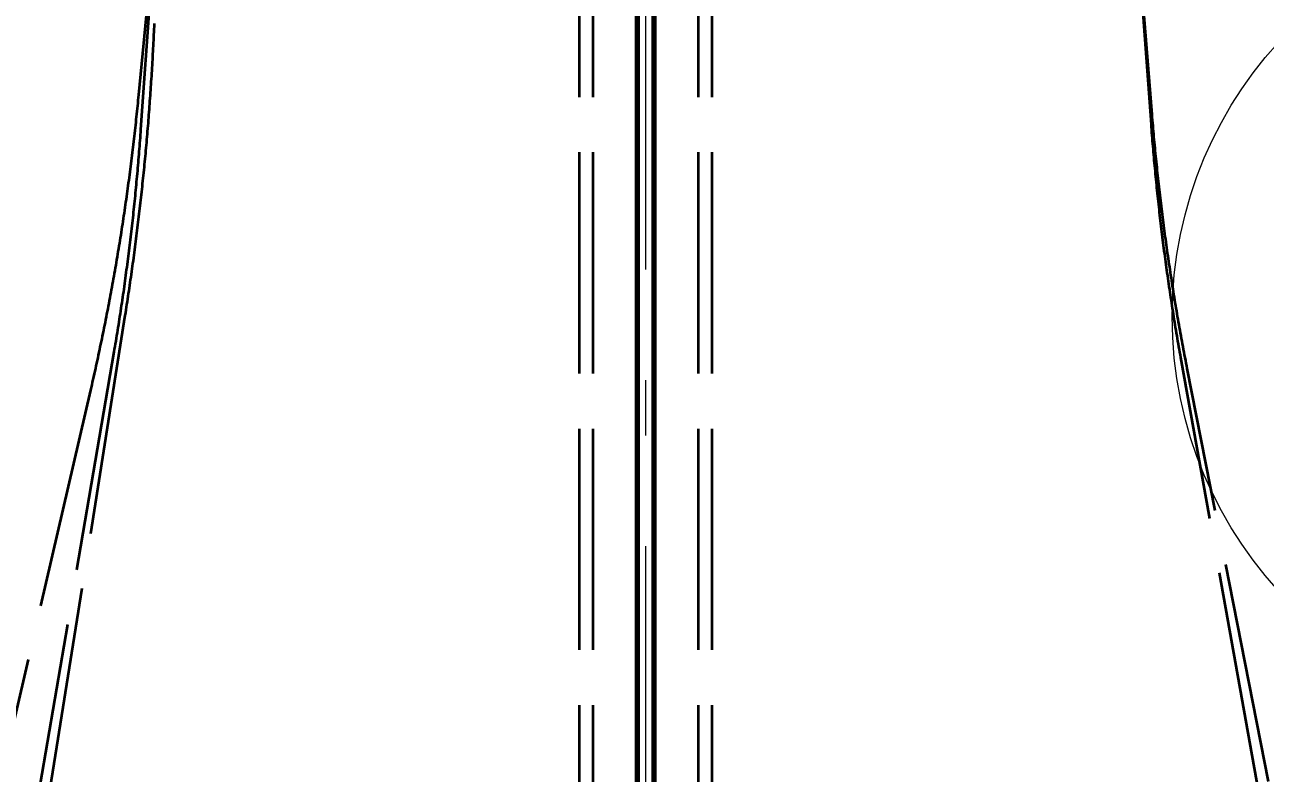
# Model space of a CAD drawing. Header units: millimetres. Extents: x 0 to 2382, y 0 to 420.
# Drawn here: x 151.77 to 174.2, y 267.09 to 280.63 of the extents above; entities that cross this region are included whole.
import ezdxf

# ---------------------------------------------------------------- set-up
doc = ezdxf.new("R2010")
doc.units = ezdxf.units.MM
doc.linetypes.add('IRAM-E-TRAZOS', pattern=[5, 4, -1])
doc.linetypes.add('IRAM-F-TRAZO-PUNTO', pattern=[20, 15, -2, 1, -2])
for name, color, linetype, lineweight in [('01-VISIBLE', 7, 'CONTINUOUS', 70), ('02-OCULTA', 4, 'IRAM-E-TRAZOS', 35), ('03-EJE', 1, 'IRAM-F-TRAZO-PUNTO', 18), ('04-COTA', 3, 'CONTINUOUS', 18), ('08-FINA', 5, 'CONTINUOUS', 18)]:
    doc.layers.add(name, color=color, linetype=linetype, lineweight=lineweight)
doc.styles.add('ISO3098', font='isocpeur.ttf')
doc.dimstyles.new('FLAMA-IRAM', dxfattribs={"dimtxt": 3.5, "dimasz": 3.5, "dimexe": 2, "dimexo": 1.5, "dimgap": 1, "dimtad": 1, "dimdec": 1, "dimtxsty": 'ISO3098', "dimblk": 'IRAM_FLECHA', "dimblk1": 'IRAM_FLECHA', "dimblk2": 'IRAM_FLECHA', "dimcen": 2.5, "dimclrd": 256, "dimclre": 256, "dimclrt": 256, "dimazin": 3, "dimtfac": 1, "dimtmove": 0, "dimatfit": 3, "dimlwd": 18, "dimlwe": 18})

# ---------------------------------------------------------------- blocks, each defined once
blk = doc.blocks.new('IRAM_FLECHA')
blk.add_solid([(0, 0), (-1, 0.125), (-1, -0.125)])

msp = doc.modelspace()

# ---------------------------------------------------------------- linework, layer by layer
at = {"layer": '01-VISIBLE'}
for p, q in [((162.85, 232.587), (162.85, 290.9)), ((163.15, 232.587), (163.15, 290.9))]:
    msp.add_line(p, q, dxfattribs=at)
at = {"layer": '02-OCULTA'}
for p, q in [((161.8, 219.32), (161.8, 303.267)), ((162.05, 219.32), (162.05, 303.267)), ((163.95, 219.32), (163.95, 303.267)), ((164.2, 219.32), (164.2, 303.267)), ((162.85, 227.1), (162.85, 290.9)), ((163.15, 227.1), (163.15, 290.9)), ((154.085, 281.837), (153.865, 278.734)), ((154.085, 281.837), (153.865, 278.734)), ((172.142, 278.824), (171.922, 281.789)), ((172.142, 278.824), (171.922, 281.789)), ((154.031, 281.5), (153.826, 279.362)), ((172.155, 279.004), (171.936, 281.693)), ((153.581, 275.37), (148.98, 246.318)), ((153.381, 274.709), (152.013, 266.696)), ((153.381, 274.709), (152.013, 266.696)), ((174.079, 266.777), (172.675, 274.608)), ((174.079, 266.777), (172.675, 274.608)), ((174.257, 266.938), (172.791, 274.409)), ((152.957, 274.017), (151.35, 267.059))]:
    msp.add_line(p, q, dxfattribs=at)
for points in [[(154.109, 280.648), (154.107, 280.598), (154.104, 280.548), (154.102, 280.498), (154.1, 280.448), (154.098, 280.398), (154.095, 280.348), (154.093, 280.298), (154.09, 280.248), (154.088, 280.198), (154.085, 280.148), (154.082, 280.098), (154.079, 280.048), (154.077, 279.998), (154.074, 279.948), (154.071, 279.898), (154.068, 279.848), (154.065, 279.798), (154.062, 279.748), (154.059, 279.698), (154.056, 279.648), (154.052, 279.598), (154.049, 279.548), (154.046, 279.498), (154.042, 279.448), (154.039, 279.398), (154.035, 279.348), (154.032, 279.298), (154.028, 279.248), (154.025, 279.198), (154.021, 279.148), (154.017, 279.099), (154.013, 279.049), (154.009, 278.999), (154.006, 278.949), (154.002, 278.899), (153.998, 278.849), (153.993, 278.799), (153.989, 278.749), (153.985, 278.699), (153.981, 278.649), (153.977, 278.599), (153.972, 278.55), (153.968, 278.5), (153.963, 278.45), (153.959, 278.4), (153.954, 278.35), (153.95, 278.3), (153.945, 278.25), (153.94, 278.201), (153.935, 278.151), (153.931, 278.101), (153.926, 278.051), (153.921, 278.001), (153.916, 277.951), (153.911, 277.902), (153.905, 277.852), (153.9, 277.802), (153.895, 277.752), (153.89, 277.702), (153.884, 277.653), (153.879, 277.603), (153.874, 277.553), (153.868, 277.503), (153.863, 277.454), (153.857, 277.404), (153.851, 277.354), (153.846, 277.304), (153.84, 277.255), (153.834, 277.205), (153.828, 277.155), (153.822, 277.105), (153.816, 277.056), (153.81, 277.006), (153.804, 276.956), (153.798, 276.907), (153.792, 276.857), (153.786, 276.807), (153.779, 276.758), (153.773, 276.708), (153.766, 276.658), (153.76, 276.609), (153.754, 276.559), (153.747, 276.509), (153.74, 276.46), (153.734, 276.41), (153.727, 276.36), (153.72, 276.311), (153.713, 276.261), (153.706, 276.212), (153.699, 276.162), (153.692, 276.113), (153.685, 276.063), (153.678, 276.013), (153.671, 275.964), (153.664, 275.914), (153.657, 275.865), (153.649, 275.815), (153.642, 275.766), (153.634, 275.716), (153.627, 275.667), (153.619, 275.617), (153.612, 275.568), (153.604, 275.518), (153.597, 275.469), (153.589, 275.419), (153.581, 275.37)], [(153.826, 279.362), (153.822, 279.312), (153.817, 279.262), (153.812, 279.212), (153.807, 279.162), (153.802, 279.112), (153.797, 279.063), (153.792, 279.013), (153.786, 278.963), (153.781, 278.913), (153.776, 278.863), (153.77, 278.813), (153.765, 278.763), (153.759, 278.713), (153.754, 278.663), (153.748, 278.614), (153.742, 278.564), (153.736, 278.514), (153.731, 278.464), (153.725, 278.414), (153.719, 278.364), (153.713, 278.315), (153.707, 278.265), (153.7, 278.215), (153.694, 278.165), (153.688, 278.115), (153.682, 278.066), (153.675, 278.016), (153.669, 277.966), (153.662, 277.916), (153.656, 277.867), (153.649, 277.817), (153.642, 277.767), (153.636, 277.717), (153.629, 277.668), (153.622, 277.618), (153.615, 277.568), (153.608, 277.519), (153.601, 277.469), (153.594, 277.419), (153.587, 277.37), (153.579, 277.32), (153.572, 277.27), (153.565, 277.221), (153.557, 277.171), (153.55, 277.121), (153.542, 277.072), (153.535, 277.022), (153.527, 276.973), (153.519, 276.923), (153.512, 276.874), (153.504, 276.824), (153.496, 276.774), (153.488, 276.725), (153.48, 276.675), (153.472, 276.626), (153.464, 276.576), (153.455, 276.527), (153.447, 276.477), (153.439, 276.428), (153.43, 276.378), (153.422, 276.329), (153.414, 276.279), (153.405, 276.23), (153.396, 276.181), (153.388, 276.131), (153.379, 276.082), (153.37, 276.032), (153.361, 275.983), (153.352, 275.934), (153.343, 275.884), (153.334, 275.835), (153.325, 275.786), (153.316, 275.736), (153.307, 275.687), (153.298, 275.638), (153.288, 275.588), (153.279, 275.539), (153.269, 275.49), (153.26, 275.44), (153.25, 275.391), (153.241, 275.342), (153.231, 275.293), (153.221, 275.244), (153.211, 275.194), (153.201, 275.145), (153.191, 275.096), (153.181, 275.047), (153.171, 274.998), (153.161, 274.949), (153.151, 274.899), (153.141, 274.85), (153.13, 274.801), (153.12, 274.752), (153.11, 274.703), (153.099, 274.654), (153.089, 274.605), (153.078, 274.556), (153.067, 274.507), (153.057, 274.458), (153.046, 274.409), (153.035, 274.36), (153.024, 274.311), (153.013, 274.262), (153.002, 274.213), (152.991, 274.164), (152.98, 274.115), (152.969, 274.066), (152.957, 274.017)], [(172.675, 274.608), (172.666, 274.657), (172.657, 274.707), (172.649, 274.756), (172.64, 274.805), (172.632, 274.854), (172.623, 274.904), (172.615, 274.953), (172.606, 275.002), (172.598, 275.052), (172.59, 275.101), (172.581, 275.15), (172.573, 275.2), (172.565, 275.249), (172.557, 275.298), (172.549, 275.348), (172.541, 275.397), (172.534, 275.447), (172.526, 275.496), (172.518, 275.545), (172.51, 275.595), (172.503, 275.644), (172.495, 275.694), (172.488, 275.743), (172.48, 275.793), (172.473, 275.842), (172.466, 275.892), (172.458, 275.941), (172.451, 275.991), (172.444, 276.04), (172.437, 276.09), (172.43, 276.139), (172.423, 276.189), (172.416, 276.238), (172.409, 276.288), (172.403, 276.337), (172.396, 276.387), (172.389, 276.437), (172.383, 276.486), (172.376, 276.536), (172.37, 276.585), (172.363, 276.635), (172.357, 276.685), (172.351, 276.734), (172.345, 276.784), (172.339, 276.833), (172.332, 276.883), (172.326, 276.933), (172.32, 276.982), (172.315, 277.032), (172.309, 277.082), (172.303, 277.131), (172.297, 277.181), (172.291, 277.231), (172.286, 277.28), (172.28, 277.33), (172.275, 277.38), (172.269, 277.43), (172.264, 277.479), (172.259, 277.529), (172.253, 277.579), (172.248, 277.629), (172.243, 277.678), (172.238, 277.728), (172.233, 277.778), (172.228, 277.828), (172.223, 277.877), (172.218, 277.927), (172.214, 277.977), (172.209, 278.027), (172.204, 278.077), (172.2, 278.126), (172.195, 278.176), (172.191, 278.226), (172.186, 278.276), (172.182, 278.326), (172.178, 278.376), (172.174, 278.425), (172.169, 278.475), (172.165, 278.525), (172.161, 278.575), (172.157, 278.625), (172.153, 278.675), (172.149, 278.725), (172.146, 278.774), (172.142, 278.824)], [(172.675, 274.608), (172.666, 274.657), (172.657, 274.707), (172.649, 274.756), (172.64, 274.805), (172.632, 274.854), (172.623, 274.904), (172.615, 274.953), (172.606, 275.002), (172.598, 275.052), (172.59, 275.101), (172.581, 275.15), (172.573, 275.2), (172.565, 275.249), (172.557, 275.298), (172.549, 275.348), (172.541, 275.397), (172.534, 275.447), (172.526, 275.496), (172.518, 275.545), (172.51, 275.595), (172.503, 275.644), (172.495, 275.694), (172.488, 275.743), (172.48, 275.793), (172.473, 275.842), (172.466, 275.892), (172.458, 275.941), (172.451, 275.991), (172.444, 276.04), (172.437, 276.09), (172.43, 276.139), (172.423, 276.189), (172.416, 276.238), (172.409, 276.288), (172.403, 276.337), (172.396, 276.387), (172.389, 276.437), (172.383, 276.486), (172.376, 276.536), (172.37, 276.585), (172.363, 276.635), (172.357, 276.685), (172.351, 276.734), (172.345, 276.784), (172.339, 276.833), (172.332, 276.883), (172.326, 276.933), (172.32, 276.982), (172.315, 277.032), (172.309, 277.082), (172.303, 277.131), (172.297, 277.181), (172.291, 277.231), (172.286, 277.28), (172.28, 277.33), (172.275, 277.38), (172.269, 277.43), (172.264, 277.479), (172.259, 277.529), (172.253, 277.579), (172.248, 277.629), (172.243, 277.678), (172.238, 277.728), (172.233, 277.778), (172.228, 277.828), (172.223, 277.877), (172.218, 277.927), (172.214, 277.977), (172.209, 278.027), (172.204, 278.077), (172.2, 278.126), (172.195, 278.176), (172.191, 278.226), (172.186, 278.276), (172.182, 278.326), (172.178, 278.376), (172.174, 278.425), (172.169, 278.475), (172.165, 278.525), (172.161, 278.575), (172.157, 278.625), (172.153, 278.675), (172.149, 278.725), (172.146, 278.774), (172.142, 278.824)], [(172.791, 274.409), (172.781, 274.459), (172.771, 274.508), (172.762, 274.558), (172.752, 274.607), (172.743, 274.657), (172.733, 274.706), (172.724, 274.756), (172.715, 274.806), (172.706, 274.855), (172.696, 274.905), (172.687, 274.954), (172.678, 275.004), (172.669, 275.054), (172.661, 275.103), (172.652, 275.153), (172.643, 275.203), (172.634, 275.252), (172.626, 275.302), (172.617, 275.352), (172.608, 275.402), (172.6, 275.451), (172.592, 275.501), (172.583, 275.551), (172.575, 275.6), (172.567, 275.65), (172.558, 275.7), (172.55, 275.75), (172.542, 275.8), (172.534, 275.849), (172.526, 275.899), (172.519, 275.949), (172.511, 275.999), (172.503, 276.049), (172.495, 276.099), (172.488, 276.149), (172.48, 276.198), (172.473, 276.248), (172.465, 276.298), (172.458, 276.348), (172.451, 276.398), (172.443, 276.448), (172.436, 276.498), (172.429, 276.548), (172.422, 276.598), (172.415, 276.648), (172.408, 276.698), (172.401, 276.748), (172.394, 276.798), (172.387, 276.848), (172.381, 276.898), (172.374, 276.948), (172.368, 276.998), (172.361, 277.048), (172.355, 277.098), (172.348, 277.148), (172.342, 277.198), (172.336, 277.248), (172.329, 277.298), (172.323, 277.348), (172.317, 277.398), (172.311, 277.448), (172.305, 277.498), (172.299, 277.548), (172.293, 277.598), (172.288, 277.649), (172.282, 277.699), (172.276, 277.749), (172.271, 277.799), (172.265, 277.849), (172.26, 277.899), (172.254, 277.949), (172.249, 278), (172.244, 278.05), (172.238, 278.1), (172.233, 278.15), (172.228, 278.2), (172.223, 278.25), (172.218, 278.301), (172.213, 278.351), (172.208, 278.401), (172.204, 278.451), (172.199, 278.502), (172.194, 278.552), (172.189, 278.602), (172.185, 278.652), (172.18, 278.702), (172.176, 278.753), (172.172, 278.803), (172.167, 278.853), (172.163, 278.904), (172.159, 278.954), (172.155, 279.004)], [(153.865, 278.734), (153.862, 278.684), (153.858, 278.634), (153.855, 278.584), (153.851, 278.534), (153.847, 278.484), (153.843, 278.434), (153.839, 278.384), (153.835, 278.334), (153.831, 278.284), (153.827, 278.234), (153.823, 278.185), (153.819, 278.135), (153.814, 278.085), (153.81, 278.035), (153.806, 277.985), (153.801, 277.935), (153.797, 277.885), (153.792, 277.835), (153.787, 277.786), (153.783, 277.736), (153.778, 277.686), (153.773, 277.636), (153.768, 277.586), (153.763, 277.536), (153.758, 277.487), (153.753, 277.437), (153.748, 277.387), (153.743, 277.337), (153.737, 277.287), (153.732, 277.238), (153.727, 277.188), (153.721, 277.138), (153.716, 277.088), (153.71, 277.039), (153.705, 276.989), (153.699, 276.939), (153.693, 276.889), (153.687, 276.84), (153.682, 276.79), (153.676, 276.74), (153.67, 276.69), (153.664, 276.641), (153.657, 276.591), (153.651, 276.541), (153.645, 276.492), (153.639, 276.442), (153.632, 276.392), (153.626, 276.343), (153.62, 276.293), (153.613, 276.243), (153.606, 276.194), (153.6, 276.144), (153.593, 276.095), (153.586, 276.045), (153.579, 275.995), (153.573, 275.946), (153.566, 275.896), (153.559, 275.847), (153.552, 275.797), (153.544, 275.748), (153.537, 275.698), (153.53, 275.648), (153.523, 275.599), (153.515, 275.549), (153.508, 275.5), (153.5, 275.45), (153.493, 275.401), (153.485, 275.351), (153.478, 275.302), (153.47, 275.252), (153.462, 275.203), (153.454, 275.154), (153.446, 275.104), (153.438, 275.055), (153.43, 275.005), (153.422, 274.956), (153.414, 274.906), (153.406, 274.857), (153.397, 274.808), (153.389, 274.758), (153.381, 274.709)], [(153.865, 278.734), (153.862, 278.684), (153.858, 278.634), (153.855, 278.584), (153.851, 278.534), (153.847, 278.484), (153.843, 278.434), (153.839, 278.384), (153.835, 278.334), (153.831, 278.284), (153.827, 278.234), (153.823, 278.185), (153.819, 278.135), (153.814, 278.085), (153.81, 278.035), (153.806, 277.985), (153.801, 277.935), (153.797, 277.885), (153.792, 277.835), (153.787, 277.786), (153.783, 277.736), (153.778, 277.686), (153.773, 277.636), (153.768, 277.586), (153.763, 277.536), (153.758, 277.487), (153.753, 277.437), (153.748, 277.387), (153.743, 277.337), (153.737, 277.287), (153.732, 277.238), (153.727, 277.188), (153.721, 277.138), (153.716, 277.088), (153.71, 277.039), (153.705, 276.989), (153.699, 276.939), (153.693, 276.889), (153.687, 276.84), (153.682, 276.79), (153.676, 276.74), (153.67, 276.69), (153.664, 276.641), (153.657, 276.591), (153.651, 276.541), (153.645, 276.492), (153.639, 276.442), (153.632, 276.392), (153.626, 276.343), (153.62, 276.293), (153.613, 276.243), (153.606, 276.194), (153.6, 276.144), (153.593, 276.095), (153.586, 276.045), (153.579, 275.995), (153.573, 275.946), (153.566, 275.896), (153.559, 275.847), (153.552, 275.797), (153.544, 275.748), (153.537, 275.698), (153.53, 275.648), (153.523, 275.599), (153.515, 275.549), (153.508, 275.5), (153.5, 275.45), (153.493, 275.401), (153.485, 275.351), (153.478, 275.302), (153.47, 275.252), (153.462, 275.203), (153.454, 275.154), (153.446, 275.104), (153.438, 275.055), (153.43, 275.005), (153.422, 274.956), (153.414, 274.906), (153.406, 274.857), (153.397, 274.808), (153.389, 274.758), (153.381, 274.709)]]:
    msp.add_lwpolyline(points, dxfattribs=at)
at = {"layer": '03-EJE'}
msp.add_line((163, 216.2), (163, 315.146), dxfattribs=at)
at = {"layer": '08-FINA'}
msp.add_circle((179.885, 275.35), 7.367, dxfattribs=at)

# ---------------------------------------------------------------- dimensions: what is measured, and where the dimension line sits
at = {"layer": '04-COTA'}
msp.add_linear_dim(base=(126, 213.5), p1=(147, 213.5), p2=(160, 304.887), angle=90, dimstyle='FLAMA-IRAM', override={"dimlfac": 10}, dxfattribs=at).render()

doc.saveas('drawing.dxf')
